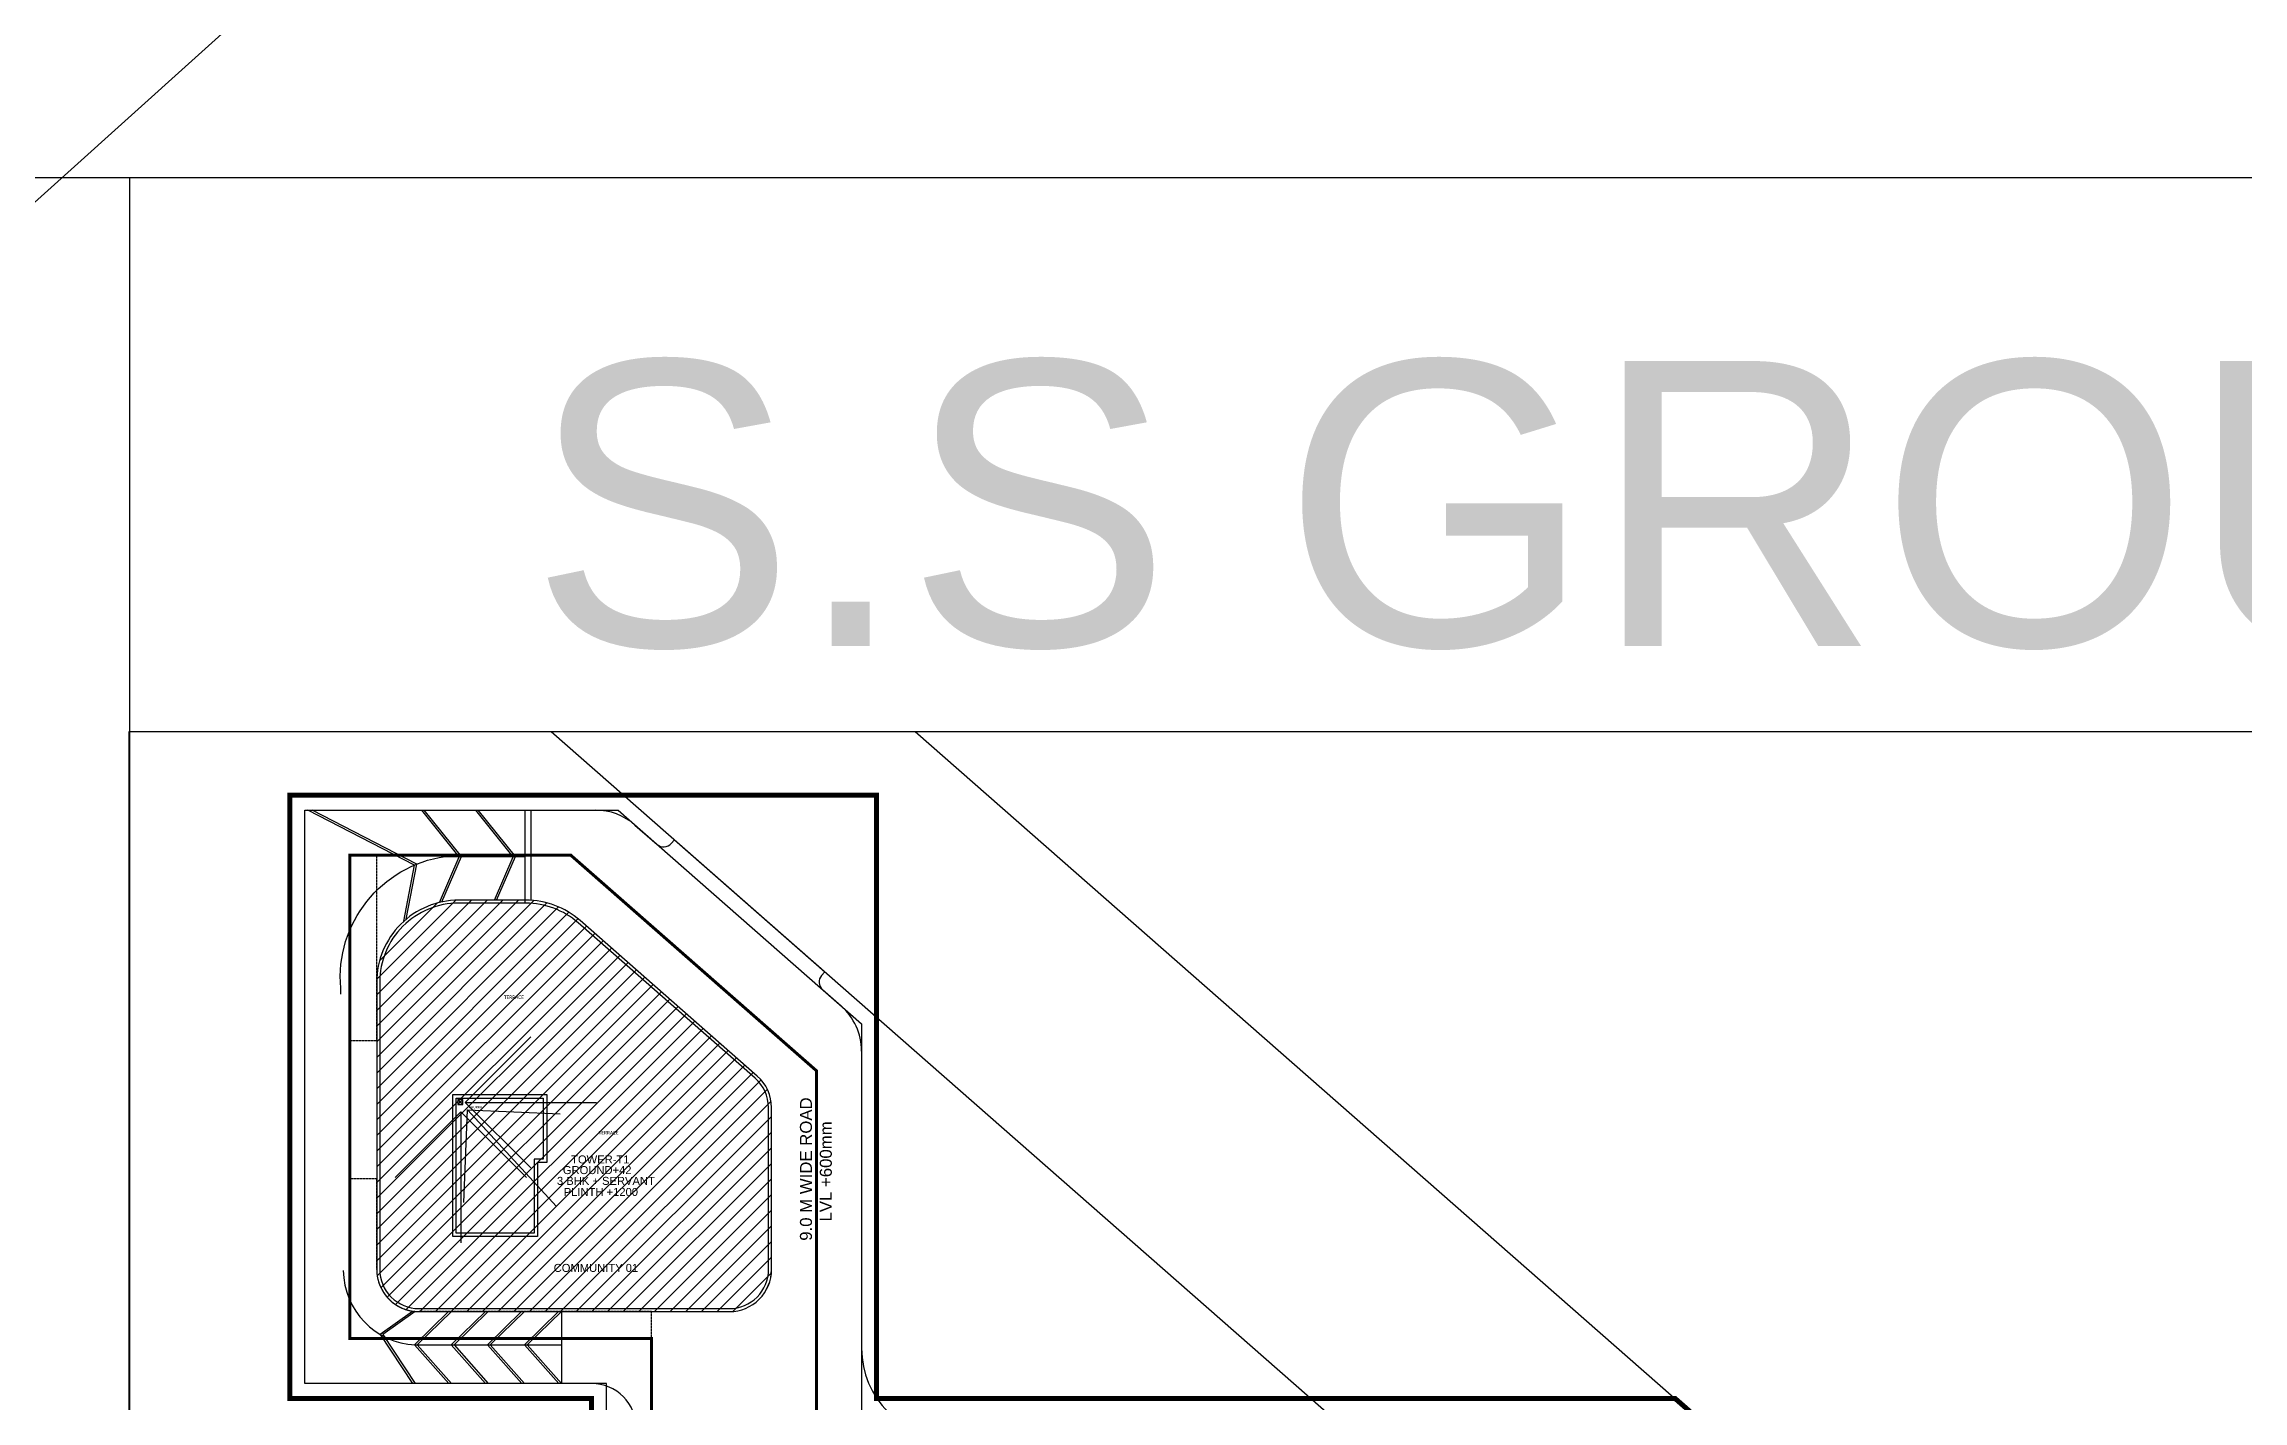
# Model space of a CAD drawing. Header units: millimetres. Extents: x 2061841 to 105821645, y -77612 to 48520811.
# Drawn here: x 105364475 to 105369505, y 48478287 to 48481392 of the extents above; entities that cross this region are included whole.
import ezdxf

# ---------------------------------------------------------------- set-up
doc = ezdxf.new("R2010")
doc.units = ezdxf.units.MM
doc.header["$LTSCALE"] = 10
doc.header["$MEASUREMENT"] = 0
for name, pattern in [('CENTER', [2, 1.25, -0.25, 0.25, -0.25]), ('DASHDOT', [1, 0.5, -0.25, 0, -0.25]), ('HIDDEN', [0.375, 0.25, -0.125])]:
    doc.linetypes.add(name, pattern=pattern)
for name, color, linetype in [('AC-GRND', 1, 'Continuous'), ('AS-COLS', 2, 'Continuous'), ('BORDER', 5, 'Continuous'), ('GI PIPE', 8, 'Continuous'), ('S-OPENING', 6, 'Continuous'), ('SHEET-TEXT', 7, 'Continuous')]:
    doc.layers.add(name, color=color, linetype=linetype)
doc.layers.add('S-STRCOL HATCH', color=33, linetype='Continuous', lineweight=9)
doc.layers.add('TEXT 3', color=1, linetype='Continuous', lineweight=18)
doc.styles.add('Century', font='swiss.ttf')
doc.styles.add('RT', font='romant.shx', dxfattribs={"height": 250})
doc.styles.add('SS Plan Text', font='calibri.ttf')
doc.styles.add('Text 100', font='romans.shx', dxfattribs={"width": 0.7, "height": 100})
doc.dimstyles.new('SCALE 100', dxfattribs={"dimtxt": 100, "dimasz": 75, "dimexe": 50, "dimexo": 50, "dimgap": 40, "dimtad": 1, "dimdec": 0, "dimzin": 1, "dimdsep": 46, "dimtxsty": 'Text 100', "dimblk": 'OBLIQUE', "dimcen": 1, "dimclrd": 3, "dimclre": 3, "dimclrt": 2, "dimadec": 0, "dimazin": 0, "dimtfac": 1, "dimtdec": 0, "dimtofl": 0, "dimtmove": 1, "dimatfit": 3, "dimldrblk": 'OPEN90', "dimfxl": 1, "dimtolj": 1, "dimtzin": 0, "dimarcsym": 0})

# ---------------------------------------------------------------- blocks, each defined once
blk = doc.blocks.new('A$Cf1581bf0')
blk.add_lwpolyline([(19735, 20400, 0.215848), (18306, 23556), (590, 39109, 0.1820858), (-4820, 41146), (-11535, 41146, 0.4142136), (-19735, 32946), (-19735, 4200, 0.4142136), (-15535, 0), (15535, 0, 0.4142136), (19735, 4200)], format="xyb", close=True)
blk = doc.blocks.new('uhtg')
at = {"layer": 'GI PIPE'}
h = blk.add_hatch(color=256, dxfattribs=at)
edge = h.paths.add_edge_path()
edge.add_arc((-158, 158), 35, 177.51279, 267.51279, ccw=False)
edge.add_ellipse((-158, 158), major_axis=(23.7, -25.8), ratio=1, start_angle=147.78252, end_angle=225, ccw=False)
edge.add_arc((-162, 175), 17.1, -62.83696, 94.45839, ccw=False)
edge.add_arc((-145, 140), 22, 115.0093, 231.42464)
for p, q in [((-315, 315), (-315, 0)), ((0, 315), (-315, 315)), ((-185, 185), (-315, 315)), ((-315, 0), (-185, 130)), ((-315, 0), (0, 0)), ((-158, 157), (-158, 157)), ((-130, 185), (0, 315)), ((0, 0), (-130, 130)), ((0, 0), (0, 315))]:
    blk.add_line(p, q, dxfattribs=at)
for radius in [38.5, 35]:
    blk.add_circle((-158, 158), radius, dxfattribs=at)
for centre, radius, start, end in [((-145, 140), 22, 116.89576, 231.42464), ((-162, 175), 17.1, 294.74202, 94.45839)]:
    blk.add_arc(centre, radius, start, end, dxfattribs=at)
blk = doc.blocks.new('_Oblique')
at = {"color": 0, "linetype": 'ByBlock', "lineweight": -2}
blk.add_line((-0.5, -0.5), (0.5, 0.5), dxfattribs=at)
blk = doc.blocks.new('_Open90')
at = {"color": 0, "linetype": 'ByBlock', "lineweight": -2}
for p, q in [((-0.5, 0.5), (0, 0)), ((0, 0), (-1, 0)), ((0, 0), (-0.5, -0.5))]:
    blk.add_line(p, q, dxfattribs=at)
blk = doc.blocks.new('A$C82ecaa04')
at = {"layer": 'AC-GRND', "color": 2, "linetype": 'HIDDEN', "ltscale": 5}
blk.add_lwpolyline([(36173, -285933), (36173, -51647), (12900, -51647, -0.4142136), (8700, -47447), (8700, -46249), (8700, -38373), (6000, -38373), (6000, -27750), (6000, -24542), (8700, -24542), (8700, -6000), (28097, -6000), (52671, -27575), (52671, -54347), (52671, -66347), (96841, -66047), (146543, -109977), (146544, -130680), (142044, -130680), (142044, -170041), (125008, -170041), (125008, -175041), (91225, -175041), (91225, -240684)], format="xyb", dxfattribs=at)
blk = doc.blocks.new('TOWER-A TYPICAL FLOOR FRAMING PLAN N')
at = {"layer": 'S-STRCOL HATCH'}
h = blk.add_hatch(dxfattribs=at)
h.set_pattern_fill('ANSI31', color=6, scale=202.5, angle=360)
h.set_pattern_definition([(45, (102256631.553, 48624370.075), (-17.8986404, 17.8986404), [])])
h.paths.add_polyline_path([(102603138.5, 48576602.2, -0.414214), (102603042.4, 48576506.1), (102602331.5, 48576506.1, -0.414214), (102602235.4, 48576602.2), (102602235.4, 48577260, -0.414214), (102602423, 48577447.6), (102602576.7, 48577447.6, -0.182086), (102602700.4, 48577401), (102603105.8, 48577045.1, -0.215848), (102603138.5, 48576972.9), (102603138.5, 48576972.9), (102603138.5, 48576602.2, -0.414214)])
at = {"layer": 'AS-COLS', "color": 6}
blk.add_line((102617648.5, 48593639), (102510387.1, 48496984.7), dxfattribs=at)
at = {"layer": 'BORDER', "color": 5}
blk.add_line((102601669.9, 48579100.4, 101.1), (102601669.9, 48519700.5, 101.1), dxfattribs=at)
at = {"layer": 'BORDER', "elevation": 101.1}
blk.add_lwpolyline([(102529069.4, 48519700.4), (102613169.4, 48519700.4), (102613169.4, 48579100.4), (102529069.4, 48579100.4)], close=True, dxfattribs=at)
at = {"layer": 'BORDER', "color": 5, "elevation": 101.1}
blk.add_lwpolyline([(102601669.4, 48577833.4), (102613169.4, 48577833.4), (102613169.4, 48568734.9), (102601669.4, 48568734.9)], close=True, dxfattribs=at)
at = {"layer": 'SHEET-TEXT', "ltscale": 51}
for p, q in [((102602634.5, 48577833.4, 101.1), (102606112.2, 48574780.5, 101.1)), ((102603466.9, 48577833.4, 101.1), (102606474.5, 48575193.3, 101.1))]:
    blk.add_line(p, q, dxfattribs=at)
at = {"layer": 'SHEET-TEXT', "color": 8}
for p, q in [((102602070.6, 48577653.6, 101.1), (102602735.6, 48577653.6, 101.1)), ((102602826.2, 48577619.5, 101.1), (102602876.7, 48577575.1, 101.1)), ((102602909, 48577577.2, 101.1), (102602916.6, 48577585.8, 101.1)), ((102602916.6, 48577585.8, 101.1), (102603260.5, 48577283.9, 101.1)), ((102603253, 48577275.3, 101.1), (102603260.5, 48577283.9, 101.1)), ((102603255.1, 48577243, 101.1), (102603297.8, 48577205.5, 101.1)), ((102603344.5, 48577102.3, 101.1), (102603344.5, 48576422.2, 101.1)), ((102602726.7, 48576341.3, 101.1), (102602070.6, 48576341.3, 101.1))]:
    blk.add_line(p, q, dxfattribs=at)
at = {"layer": 'SHEET-TEXT'}
for p, q in [((102602409.3, 48577002.6, 101.1), (102602548.8, 48577002.6, 101.1)), ((102602417.3, 48576685.7, 101.1), (102602417.3, 48576994.6, 101.1)), ((102602417.3, 48576994.6, 101.1), (102602616.4, 48576994.6, 101.1)), ((102602616.4, 48576994.6, 101.1), (102602616.4, 48576855, 101.1)), ((102602616.4, 48576855, 101.1), (102602595.5, 48576855, 101.1)), ((102602595.5, 48576855, 101.1), (102602595.5, 48576685.7, 101.1)), ((102602595.5, 48576685.7, 101.1), (102602417.3, 48576685.7, 101.1)), ((102602464, 48576677.7, 101.1), (102602413.8, 48576677.7, 101.1))]:
    blk.add_line(p, q, dxfattribs=at)
at = {"layer": 'SHEET-TEXT', "linetype": 'CENTER', "ltscale": 3, "const_width": 11.4, "elevation": 101.1}
blk.add_lwpolyline([(102602726.7, 48571021.5), (102602726.7, 48576307), (102602036.3, 48576307), (102602036.3, 48577687.9), (102603378.8, 48577687.9), (102603378.8, 48576307), (102604373.3, 48576307), (102605205.7, 48576307), (102605795.3, 48575789.4), (102605795.3, 48575655.5), (102605529.1, 48575655.5)], dxfattribs=at)
at = {"layer": 'SHEET-TEXT', "color": 8, "elevation": 101.1}
blk.add_lwpolyline([(102602785.3, 48571016.8), (102602761, 48571037.4), (102602761, 48576341.3), (102602070.6, 48576341.3), (102602070.6, 48577653.6), (102602787.4, 48577653.6), (102603344.5, 48577164.5), (102603344.5, 48576272.7), (102604360.4, 48576272.7), (102605492.5, 48575278.8), (102605492.5, 48573579.6), (102604226.7, 48573579.6), (102604226.7, 48572283.4), (102607295.3, 48572283.4), (102607295.3, 48572245.1), (102608829.7, 48572245.1), (102608829.7, 48572130), (102609325.5, 48572130), (102609505, 48571971.2), (102608995.2, 48570856.2), (102607295.3, 48570856.2), (102607295.3, 48570817.8), (102603019.6, 48570817.8), (102603004.4, 48570830.7)], dxfattribs=at)
at = {"layer": 'SHEET-TEXT', "elevation": 101.1}
for points in [[(102602297.3, 48577399.5), (102602321.9, 48577527.7), (102602077.7, 48577653.6)], [(102602302.9, 48577404.3), (102602327, 48577530.2), (102602087.7, 48577653.6)], [(102602379.1, 48577442.6), (102602423.9, 48577547.1), (102602338.3, 48577653.6)], [(102602384.6, 48577443.8), (102602429.2, 48577547.8), (102602344.2, 48577653.6)], [(102602504.7, 48577447.6), (102602547.4, 48577547.1), (102602461.8, 48577653.6)], [(102602509.7, 48577447.6), (102602552.7, 48577547.8), (102602467.6, 48577653.6)], [(102602575.2, 48577461.6), (102602575.2, 48577653.6)], [(102602575.2, 48577442), (102602575.2, 48577653.6)], [(102602589, 48577447.6), (102602589, 48577653.6)], [(102602548.8, 48577002.6), (102602624.4, 48577002.6), (102602624.4, 48576847), (102602603.5, 48576847), (102602603.5, 48576677.7), (102602409.3, 48576677.7), (102602409.3, 48577002.6)], [(102602316.9, 48576506.1), (102602243.3, 48576453.8), (102602317.3, 48576341.3)], [(102602323.4, 48576506.1), (102602249.6, 48576453.6), (102602323.4, 48576341.3)], [(102602399.7, 48576506.1), (102602321.7, 48576429.9), (102602400.1, 48576341.3)], [(102602406.2, 48576506.1), (102602328, 48576429.6), (102602406.2, 48576341.3)], [(102602484, 48576506.1), (102602406, 48576429.9), (102602484.4, 48576341.3)], [(102602490.6, 48576506.1), (102602412.4, 48576429.6), (102602490.6, 48576341.3)], [(102602566.6, 48576506.3), (102602488.6, 48576430.1), (102602567, 48576341.6)], [(102602573.2, 48576506.3), (102602494.9, 48576429.9), (102602573.2, 48576341.6)], [(102602651.1, 48576506.1), (102602573.2, 48576429.9), (102602651.6, 48576341.3)], [(102602657.7, 48576506.1), (102602579.5, 48576429.6), (102602657.7, 48576341.3)], [(102602657.7, 48576506.1), (102602657.7, 48576341.3)]]:
    blk.add_lwpolyline(points, dxfattribs=at)
for points in [[(102602153, 48577232.5), (102602153, 48577246.3, -0.397254), (102602392, 48577547.8), (102602575.2, 48577547.8)], [(102602158.9, 48576600, 0.396233), (102602323.4, 48576429.6), (102602657.7, 48576429.6)]]:
    blk.add_lwpolyline(points, format="xyb", dxfattribs=at)
at = {"layer": 'SHEET-TEXT', "color": 8, "linetype": 'DASHDOT', "ltscale": 5, "const_width": 6.86, "elevation": 101.1}
blk.add_lwpolyline([(102608726.7, 48572142.1), (102607192.4, 48572142.1), (102607192.4, 48572180.5), (102604123.7, 48572180.5), (102604123.7, 48573682.6), (102605389.5, 48573682.6), (102605389.5, 48575171.3), (102604252.2, 48576169.7), (102603241.5, 48576169.7), (102603241.5, 48577057), (102602679.2, 48577550.6), (102602173.6, 48577550.6), (102602173.6, 48576444.3), (102602864, 48576444.3), (102602864, 48571145.1), (102603128.1, 48570920.8), (102607192.4, 48570920.8), (102607192.4, 48570959.2), (102608928.8, 48570959.2), (102609379.7, 48571944.6), (102609286.4, 48572027.1), (102608726.7, 48572027.1)], close=True, dxfattribs=at)
at = {"layer": 'SHEET-TEXT', "elevation": 101.1}
for points in [[(102603138.5, 48576972.9, 0.215848), (102603105.8, 48577045.1), (102602700.4, 48577401, 0.182086), (102602576.7, 48577447.6), (102602423, 48577447.6, 0.414214), (102602235.4, 48577260), (102602235.4, 48576602.2, 0.414214), (102602331.5, 48576506.1), (102603042.4, 48576506.1, 0.414214), (102603138.5, 48576602.2)], [(102603138.5, 48576972.9, 0.215848), (102603105.8, 48577045.1), (102602700.4, 48577401, 0.182086), (102602576.7, 48577447.6), (102602423, 48577447.6, 0.414214), (102602235.4, 48577260), (102602235.4, 48576602.2, 0.414214), (102602331.5, 48576506.1), (102603042.4, 48576506.1, 0.414214), (102603138.5, 48576602.2)], [(102603131.7, 48576972.9, 0.215848), (102603101.3, 48577040), (102602695.9, 48577395.8, 0.182086), (102602576.7, 48577440.8), (102602423, 48577440.8, 0.414214), (102602242.2, 48577260), (102602242.2, 48576602.2, 0.414214), (102602331.5, 48576513), (102603042.4, 48576513, 0.414214), (102603131.7, 48576602.2)]]:
    blk.add_lwpolyline(points, format="xyb", close=True, dxfattribs=at)
at = {"layer": 'SHEET-TEXT', "color": 8}
for centre, radius, start, end in [((102602735.6, 48577516.3, 101.1), 137.3, 48.7232, 90), ((102602891.8, 48577592.3, 101.1), 22.9, 228.7232, 318.7219), ((102603270.2, 48577260.2, 101.1), 22.9, 138.7219, 228.7232), ((102603207.2, 48577102.3, 101.1), 137.3, 0, 48.7232), ((102603550.4, 48576422.2, 101.1), 205.9, 180, 270), ((102602726.7, 48576238.4, 101.1), 103, 0, 90)]:
    blk.add_arc(centre, radius, start, end, dxfattribs=at)
at = {"layer": 'SHEET-TEXT'}
for name, p, xscale, yscale, zscale in [('A$C82ecaa04', (102602036.3, 48577687.9, 101.1), 0.0228823837028751, 0.0228823837028751, 0.0228823837028751), ('uhtg', (102602432.5, 48576979.7, 101.1), 0.03661181392460015, 0.03661181392460015, 0.03661181392460015)]:
    blk.add_blockref(name, p, dxfattribs=dict(at, xscale=xscale, yscale=yscale, zscale=zscale))
at = {"layer": 'SHEET-TEXT', "color": 8, "xscale": 0.0228823837028751, "yscale": 0.0228823837028751, "zscale": 0.0228823837028751}
blk.add_blockref('A$Cf1581bf0', (102602687, 48576506.1, 101.1), dxfattribs=at)
at = {"layer": 'SHEET-TEXT'}
for s, height, style, p in [('TERRACE ', 8.01, 'SS Plan Text', (102602526.4, 48577221.5, 101.1)), ('KHURRA', 5.61, 'SS Plan Text', (102602446.2, 48576971.1, 101.1)), ('TERRACE ', 8.01, 'SS Plan Text', (102602743.2, 48576911.3, 101.1)), ('GROUND+42', 18.31, 'Century', (102602661.2, 48576820.7, 101.1)), ('TOWER-T1', 18.31, 'Century', (102602680.1, 48576845.1, 101.1)), ('3 BHK + SERVANT', 18.306, 'Century', (102602647.7, 48576796, 101.1)), ('PLINTH +1200', 18.306, 'Century', (102602663.2, 48576770.6, 101.1)), ('COMMUNITY 01', 18.306, 'Century', (102602640.2, 48576596.8, 101.1))]:
    blk.add_text(s, height=height, dxfattribs=dict(at, style=style)).set_placement(p)
at = {"layer": 'SHEET-TEXT', "style": 'Century'}
for s, height, p in [('9.0 M WIDE ROAD', 27.459, (102603231, 48576668.1, 101.1)), ('LVL +600mm', 27.46, (102603276.4, 48576712.2, 101.1))]:
    blk.add_text(s, height=height, rotation=90, dxfattribs=at).set_placement(p)
at = {"layer": 'TEXT 3', "color": 1, "insert": (102607368.5, 48578681.4, 101.1), "char_height": 434.78, "width": 25713.166, "attachment_point": 2, "style": 'RT'}
blk.add_mtext('{\\fArial|b0|i0|c0|p34;\\H1.5x;S.S GROUP HOUSING}', dxfattribs=at)
at = {"layer": 'SHEET-TEXT'}
for points in [[(102602437.8, 48576984.9, 101.1), (102602510.2, 48576984.9, 101.1)], [(102602427.7, 48576963, 101.1), (102602427.7, 48576885.7, 101.1)], [(102602443.4, 48576967.5, 101.1), (102602495.2, 48576911.1, 101.1)]]:
    blk.add_leader(points, dimstyle='SCALE 100', override={"dimasz": 300, "dimtad": 0, "dimarcsym": 1}, dxfattribs=at)

msp = doc.modelspace()

# ---------------------------------------------------------------- block references
at = {"layer": 'S-OPENING'}
msp.add_blockref('TOWER-A TYPICAL FLOOR FRAMING PLAN N', (2763000.3, -98014.7), dxfattribs=at)

doc.saveas('drawing.dxf')
